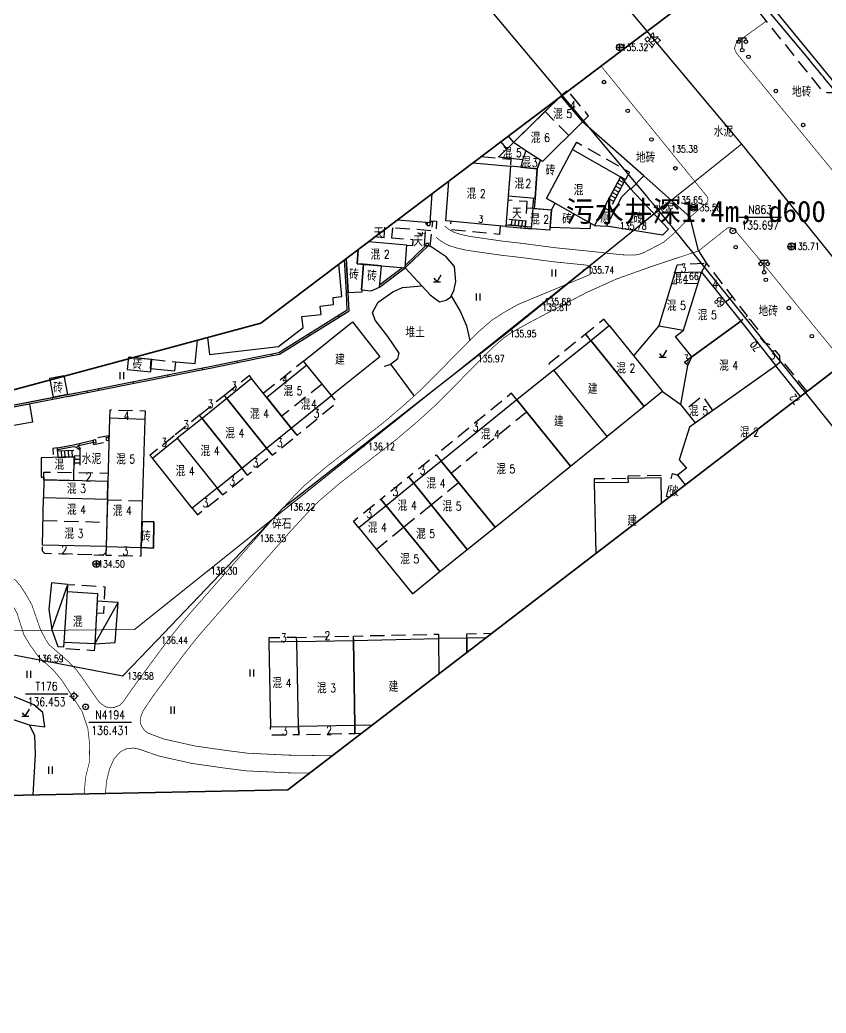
# Model space of a CAD drawing. Extents: x 529262 to 576451, y 2694391 to 2717535.
# Drawn here: x 566473.5 to 566587.6, y 2709770.7 to 2709911.2 of the extents above; entities that cross this region are included whole.
import ezdxf
from ezdxf.enums import TextEntityAlignment as Align
from ezdxf.xclip import XClip

# ---------------------------------------------------------------- set-up
doc = ezdxf.new("R2010")
doc.units = 0
doc.header["$XCLIPFRAME"] = 0
for name, pattern in [('ACAD_ISO12W100', [22, 12, -3, 0.5, -3, 0.5, -3]), ('X2', [10, 8, -2]), ('X5', [3, 2, -1])]:
    doc.linetypes.add(name, pattern=pattern)
for name, color, linetype in [('a红线图', 1, 'Continuous'), ('COMPONENT', 8, 'Continuous'), ('DLDW', 8, 'Continuous'), ('DLSS', 4, 'Continuous'), ('DMTZ', 8, 'Continuous'), ('GCD', 8, 'Continuous'), ('GXYZ', 8, 'Continuous'), ('JMD', 8, 'Continuous'), ('KZD', 8, 'Continuous'), ('PP-COM', 7, 'Continuous'), ('RD-中线', 40, 'Continuous'), ('RD-红线', 7, 'Continuous'), ('ZBTZ', 8, 'Continuous'), ('ZJ', 7, 'Continuous'), ('污水管径标注_W10-', 202, 'Continuous')]:
    doc.layers.add(name, color=color, linetype=linetype)
doc.layers.add('控制界线1', color=30, linetype='ACAD_ISO12W100', lineweight=35)
doc.layers.add('现状管道深度（物探资料）', color=2, linetype='Continuous', plot=False)
doc.styles.add('HZ', font='rs.shx', dxfattribs={"width": 0.8, "bigfont": 'hztxt.shx'})
doc.styles.add('romanc', font='romanc.shx', dxfattribs={"width": 0.8})
doc.styles.get("Standard").update_dxf_attribs({"font": '', "height": 2.5, "bigfont": 'smfs.shx'})
doc.styles.add('宋体', font='', dxfattribs={"width": 0.75})
doc.styles.add('等线体', font='simhei.ttf')
doc.styles.get('Standard').set_extended_font_data('FangSong_GB2312')
doc.styles.get('宋体').set_extended_font_data('SimSun')
doc.linetypes.add('10421', pattern='A,2,[150,AAA.SHX,S=0.5,R=0,X=0,Y=0.5],1e-11', length=2)
doc.linetypes.add('10422', pattern='A,0.75,[150,AAA.SHX,S=0.5,R=0,X=0,Y=0.5],1.5,[177,AAA.SHX,S=1,R=0,X=0,Y=0.4],0.75', length=3)
doc.linetypes.add('1161', pattern='A,0,[149,AAA.SHX,S=0.15,R=0,X=0,Y=0],-1.6', length=1.6)

# ---------------------------------------------------------------- blocks, each defined once
blk = doc.blocks.new('A$C19FD0107')
at = {"layer": 'RD-中线', "color": 8, "linetype": 'Continuous'}
blk.add_lwpolyline([(-4580.14, 15692.55), (-4507.04, 15604, 0.001888), (-4505.59, 15602.26), (-4424.29, 15505.27, -0.004939), (-4420.53, 15500.69), (-4323.86, 15380.63, 0.004034), (-4320.79, 15376.89), (-4296.85, 15348.11, -0.00385), (-4293.92, 15344.54), (-4230.19, 15265.5)], format="xyb", dxfattribs=at)
at = {"layer": 'RD-中线', "color": 8, "linetype": 'Continuous', "flags": 128}
for points in [[(-4490.73, 14139.44, 0), (-4490.29, 14139.42)], [(-3818.25, 14086.17, 0), (-3817.74, 14086.17)]]:
    blk.add_lwpolyline(points, format="xyb", dxfattribs=at)
at = {"layer": 'RD-红线', "color": 8}
for points in [[(-4329.44, 15363.64), (-4432.21, 15491.29, 0.004939), (-4435.79, 15495.64), (-4517.09, 15592.62, -0.001888), (-4518.61, 15594.45), (-4597.28, 15689.76)], [(-4306.88, 15383.46), (-4310.15, 15387.52), (-4408.85, 15510.1, 0.004939), (-4412.8, 15514.91), (-4494.1, 15611.9, -0.001888), (-4495.47, 15613.55), (-4536.3, 15663.01), (-4536.67, 15663.45)]]:
    blk.add_lwpolyline(points, format="xyb", dxfattribs=at)
blk = doc.blocks.new('GC200')
at = {"linetype": 'Continuous', "const_width": 0.2, "flags": 128}
blk.add_lwpolyline([(-0.1, 0, 1), (0.1, 0, 1)], format="xyb", close=True, dxfattribs=at)
blk = doc.blocks.new('gc170')
at = {"color": 8, "linetype": 'Continuous'}
blk.add_circle((0, 0), 0.5, dxfattribs=at)
blk = doc.blocks.new('gc097')
at = {"color": 8}
for p, q in [((-1, 2.9), (-1, 3.5)), ((-1, 3.5), (1, 3.5)), ((0, 0.5), (0, 3.5)), ((1, 3.5), (1, 2.9))]:
    blk.add_line(p, q, dxfattribs=at)
for centre in [(-1, 2.4), (1, 2.4), (0, 0)]:
    blk.add_circle(centre, 0.5, dxfattribs=at)
blk = doc.blocks.new('gc121')
at = {"color": 8}
for p, q in [((-0.5, -1), (-0.5, 1)), ((0.5, -1), (0.5, 1))]:
    blk.add_line(p, q, dxfattribs=at)
blk = doc.blocks.new('gc123')
at = {"color": 8}
for p, q in [((-1, 0), (1, 0)), ((0, 0), (-0.8, 1)), ((0, 0), (1.2, 2))]:
    blk.add_line(p, q, dxfattribs=at)
blk = doc.blocks.new('gc117')
at = {"color": 8}
blk.add_circle((0, 0), 0.8, dxfattribs=at)
blk.add_point((0, 0), dxfattribs=at)
blk = doc.blocks.new('gc116')
at = {"color": 8}
for p, q in [((-1.3, 0), (-0.8, 0)), ((0, 1.3), (0, 0.8)), ((1.3, 0), (0.8, 0)), ((0, -1.3), (0, -0.8))]:
    blk.add_line(p, q, dxfattribs=at)
blk.add_circle((0, 0), 0.8, dxfattribs=at)
blk.add_point((0, 0), dxfattribs=at)
blk = doc.blocks.new('gcbj0103')
for p, q in [((-1, 0), (1, 0)), ((-0.9, 0.43), (0.9, 0.43)), ((-0.88, -0.47), (0.88, -0.47))]:
    blk.add_line(p, q)
blk.add_circle((0, 0), 1)
blk = doc.blocks.new('gcbj0102')
for p, q in [((-1, 0), (1, 0)), ((0, -1), (0, 1))]:
    blk.add_line(p, q)
blk.add_circle((0, 0), 1)

msp = doc.modelspace()

# ---------------------------------------------------------------- linework, layer by layer
at = {"layer": 'a红线图', "color": 8, "linetype": 'Continuous', "lineweight": 0, "flags": 128}
msp.add_lwpolyline([(566575.605, 2709893.605), (566489.749, 2709824.969), (566216.214, 2709822.265)], dxfattribs=at)
msp.add_lwpolyline([(566575.605, 2709893.605), (566489.749, 2709824.969), (566216.214, 2709822.265)], dxfattribs=at)
at = {"layer": 'DLDW', "color": 252, "linetype": 'Continuous', "elevation": 134.162, "flags": 128}
msp.add_lwpolyline([(566557.472, 2709883.895), (566556.156, 2709884.597), (566554.815, 2709882.086), (566556.488, 2709882.027)], close=True, dxfattribs=at)
at = {"layer": 'DLSS', "linetype": 'Continuous', "const_width": 0.1, "flags": 128}
for points, elevation in [([(566584.462, 2709894.781), (566574.891, 2709906.471), (566574.585, 2709907.131), (566574.886, 2709907.968), (566579.019, 2709910.944)], 135.56), ([(566589.611, 2709889.284), (566589.03, 2709889.359), (566588.58, 2709889.752), (566574.891, 2709906.471), (566574.585, 2709907.131), (566574.886, 2709907.968), (566579.019, 2709910.944)], 135.56), ([(566561.148, 2709897.995), (566555.732, 2709904.664)], 135.556), ([(566566.13, 2709881.065), (566568.326, 2709883.283), (566570.738, 2709885.387), (566570.869, 2709885.742), (566570.779, 2709886.137), (566555.732, 2709904.664)], 135.556), ([(566590.124, 2709862.669), (566586.46, 2709867.135), (566579.346, 2709875.873), (566574.574, 2709881.563), (566574.189, 2709881.804), (566573.636, 2709881.766), (566569.514, 2709878.509)], 135.88), ([(566554.512, 2709875.997), (566554.201, 2709876.294), (566553.661, 2709876.504), (566549.029, 2709876.973), (566544.384, 2709877.586), (566541.441, 2709877.923), (566538.268, 2709878.383), (566536.762, 2709878.599), (566535.268, 2709878.938), (566534.152, 2709879.293), (566533.14, 2709879.861), (566532.393, 2709880.435)], 135.453), ([(566490.555, 2709811.833), (566490.574, 2709812.453), (566490.937, 2709813.437), (566492.415, 2709815.621), (566496.675, 2709821.383), (566498.516, 2709823.713), (566500.036, 2709825.494), (566511.654, 2709838.695), (566514.561, 2709841.855), (566515.803, 2709843.109), (566516.867, 2709844.032), (566518.847, 2709845.714), (566526.74, 2709851.813), (566529.726, 2709854.348), (566532.218, 2709856.597), (566540.444, 2709864.873), (566542.097, 2709866.307), (566543.57, 2709867.251), (566545.445, 2709868.303), (566553.655, 2709872.616), (566557.955, 2709874.554), (566563.158, 2709876.408), (566569.514, 2709878.509)], 137.998), ([(566486.868, 2709813.953), (566486.285, 2709813.9), (566485.637, 2709814.058), (566485.034, 2709814.466), (566484.582, 2709814.937), (566482.567, 2709817.846), (566481.605, 2709819.187), (566480.444, 2709820.392), (566477.664, 2709822.825), (566477.201, 2709823.552), (566476.45, 2709824.95), (566475.24, 2709828.424), (566474.829, 2709829.182), (566474.21, 2709830.239), (566473.586, 2709831.174), (566472.999, 2709831.87), (566472.369, 2709832.407), (566471.747, 2709832.824), (566471.273, 2709833.07), (566470.578, 2709833.275), (566469.914, 2709833.456)], 136.467), ([(566485.633, 2709801.782), (566485.803, 2709803.604), (566486.216, 2709805.256), (566486.87, 2709806.736), (566487.785, 2709807.705)], 137.998), ([(566487.785, 2709807.705), (566488.602, 2709808.098), (566489.586, 2709808.219), (566490.43, 2709808.048), (566493.22, 2709807.077), (566497.845, 2709806.046), (566502.542, 2709805.373), (566505.54, 2709804.99), (566511.487, 2709804.71), (566514.506, 2709804.666)], 136.467)]:
    msp.add_lwpolyline(points, dxfattribs=dict(at, elevation=elevation))
at = {"layer": 'DLSS', "linetype": 'X2', "const_width": 0.1, "flags": 128}
for points, elevation in [([(566560.949, 2709877.985), (566560.241, 2709877.914), (566558.651, 2709877.964), (566553.884, 2709878.492), (566549.26, 2709878.959), (566544.629, 2709879.571), (566541.699, 2709879.906), (566538.553, 2709880.363), (566537.125, 2709880.567), (566535.794, 2709880.869), (566534.953, 2709881.137), (566534.245, 2709881.535), (566533.613, 2709882.02)], 135.453), ([(566560.949, 2709877.985), (566561.814, 2709878.284), (566564.579, 2709879.729), (566566.13, 2709881.065)], 137.998), ([(566486.868, 2709813.953), (566487.633, 2709814.251), (566488.097, 2709814.694), (566489.981, 2709817.375), (566494.292, 2709823.205), (566496.197, 2709825.617), (566497.769, 2709827.459), (566509.424, 2709840.701), (566512.39, 2709843.927), (566513.752, 2709845.301), (566514.913, 2709846.308), (566516.958, 2709848.046), (566524.851, 2709854.144), (566527.749, 2709856.606), (566530.148, 2709858.77), (566538.395, 2709867.066), (566540.295, 2709868.715), (566542.026, 2709869.825), (566544.052, 2709870.961), (566553.925, 2709875.061), (566554.335, 2709875.315), (566554.512, 2709875.682), (566554.512, 2709875.997)], 137.998), ([(566483.368, 2709806.234), (566483.396, 2709808.809), (566483.146, 2709810.99), (566482.354, 2709813.367), (566479.446, 2709817.828), (566478.313, 2709819.191), (566476.136, 2709821.161), (566474.944, 2709822.829), (566474.093, 2709824.259), (566473.156, 2709827.232), (566472.738, 2709828.004), (566472.174, 2709828.966), (566471.665, 2709829.73), (566471.292, 2709830.171), (566470.918, 2709830.49), (566470.522, 2709830.756), (566470.372, 2709830.833), (566469.993, 2709830.945), (566469.557, 2709831.037)], 136.467), ([(566490.555, 2709811.833), (566490.73, 2709811.366), (566491.058, 2709810.831), (566491.618, 2709810.343), (566493.932, 2709809.479), (566498.295, 2709808.507), (566502.877, 2709807.85), (566505.757, 2709807.482), (566511.564, 2709807.209), (566517.706, 2709807.121)], 136.467), ([(566482.615, 2709801.721), (566482.837, 2709804.11), (566483.368, 2709806.234)], 137.998)]:
    msp.add_lwpolyline(points, dxfattribs=dict(at, elevation=elevation))
at = {"layer": 'DMTZ', "linetype": '10421', "flags": 128}
msp.add_lwpolyline([(566525.094, 2709862.224), (566525.623, 2709862.339), (566525.952, 2709862.491), (566527.004, 2709863.305), (566527.165, 2709864.064), (566525.554, 2709866.411), (566523.781, 2709868.732), (566523.407, 2709869.787), (566524.224, 2709871.251), (566526.267, 2709872.748), (566527.629, 2709873.326), (566530.375, 2709873.591)], dxfattribs=at)
at = {"layer": 'DMTZ', "linetype": '10422', "flags": 128}
for points in [[(566513.668, 2709862.924), (566520.596, 2709868.482), (566524.428, 2709863.552)], [(566490.82, 2709840.257), (566492.505, 2709840.205), (566492.422, 2709836.456), (566490.707, 2709836.562)]]:
    msp.add_lwpolyline(points, dxfattribs=at)
at = {"layer": 'DMTZ', "linetype": '10421'}
msp.add_lwpolyline([(566463.333, 2709814.142), (566472.6, 2709812.244), (566474.841, 2709811.51), (566475.59, 2709810.014), (566475.679, 2709807.294), (566475.35, 2709801.575)], dxfattribs=at)
at = {"layer": 'JMD', "linetype": 'Continuous'}
for p, q in [((566558.496, 2709888.975), (566556.644, 2709885.51)), ((566559.201, 2709888.598), (566558.496, 2709888.975)), ((566557.35, 2709885.133), (566559.201, 2709888.598)), ((566558.494, 2709887.275), (566557.789, 2709887.652)), ((566558.73, 2709887.716), (566558.024, 2709888.093)), ((566558.966, 2709888.157), (566558.26, 2709888.534)), ((566557.787, 2709885.952), (566557.082, 2709886.329)), ((566558.023, 2709886.393), (566557.317, 2709886.77)), ((566558.259, 2709886.834), (566557.553, 2709887.211)), ((566546.359, 2709885.396, 138.967), (566546.109, 2709885.416, 138.967)), ((566557.552, 2709885.511), (566556.846, 2709885.888)), ((566545.015, 2709881.975), (566542.663, 2709882.183)), ((566542.734, 2709882.98), (566545.086, 2709882.772)), ((566543.094, 2709882.948), (566543.023, 2709882.152)), ((566543.592, 2709882.904), (566543.521, 2709882.107)), ((566544.09, 2709882.86), (566544.019, 2709882.063)), ((566544.451, 2709881.774), (566544.474, 2709882.023)), ((566544.588, 2709882.816), (566544.517, 2709882.019)), ((566545.086, 2709882.772), (566545.015, 2709881.975)), ((566528.671, 2709876.737), (566528.498, 2709876.917)), ((566519.986, 2709872.648), (566519.736, 2709872.633)), ((566519.986, 2709872.648), (566519.736, 2709872.637)), ((566518.752, 2709869.2), (566518.62, 2709869.413)), ((566514.509, 2709866.556), (566514.377, 2709866.768)), ((566509.212, 2709863.702), (566509.163, 2709863.947)), ((566504.31, 2709862.715), (566504.261, 2709862.96)), ((566494.502, 2709860.765), (566494.454, 2709861.01)), ((566499.408, 2709861.732), (566499.361, 2709861.978)), ((566489.599, 2709859.787), (566489.55, 2709860.032)), ((566483.092, 2709858.49), (566483.044, 2709858.736)), ((566484.696, 2709858.809), (566484.647, 2709859.054)), ((566478.185, 2709857.53), (566478.137, 2709857.775)), ((566481.878, 2709851.278), (566481.933, 2709851.034)), ((566481.165, 2709850.267), (566478.863, 2709850.198)), ((566478.863, 2709850.198), (566478.89, 2709849.302)), ((566479.363, 2709850.213), (566479.4, 2709849.317)), ((566479.863, 2709850.228), (566479.909, 2709849.332)), ((566480.362, 2709850.243), (566480.419, 2709849.347)), ((566480.862, 2709850.258), (566480.928, 2709849.363)), ((566481.24, 2709849.516), (566481.207, 2709848.24)), ((566482.043, 2709849.495), (566481.24, 2709849.516)), ((566482.082, 2709850.546), (566481.859, 2709850.433)), ((566482.051, 2709848.218), (566482.043, 2709849.495)), ((566478.89, 2709849.302), (566481.237, 2709849.372)), ((566482.049, 2709848.495), (566481.214, 2709848.517)), ((566482.046, 2709848.995), (566481.227, 2709849.016)), ((566483.993, 2709835.53), (566485.415, 2709835.491)), ((566478.055, 2709824.932, 136.328), (566480.325, 2709831.346, 137.712)), ((566484.117, 2709822.935), (566487.45, 2709828.815))]:
    msp.add_line(p, q, dxfattribs=at)
at = {"layer": 'JMD', "linetype": 'Continuous', "flags": 128}
for points, elevation in [([(566585.401, 2709925.495), (566575.946, 2709917.917), (566589.335, 2709901.594), (566599.178, 2709909.592)], 135.968), ([(566585.401, 2709925.495), (566575.946, 2709917.917), (566589.335, 2709901.594), (566599.178, 2709909.592)], 135.968), ([(566542.59, 2709894.729), (566543.356, 2709893.842), (566549.824, 2709900.198)], 153.187), ([(566549.251, 2709899.635), (566550.042, 2709900.412), (566550.878, 2709899.41)], 135.59), ([(566549.251, 2709899.635), (566549.824, 2709900.198)], 153.187), ([(566537.606, 2709890.962), (566542.919, 2709890.477), (566542.284, 2709881.966), (566533.776, 2709882.742), (566534.197, 2709888.384)], 134.805), ([(566526.942, 2709882.899), (566531.552, 2709882.537), (566531.857, 2709886.615)], 136.509), ([(566546.158, 2709886.001), (566546.037, 2709884.545)], 138.967), ([(566546.407, 2709885.976), (566546.286, 2709884.525)], 138.967), ([(566521.405, 2709878.713), (566521.26, 2709876.694), (566528.04, 2709876.134), (566528.271, 2709879.346), (566522.836, 2709879.795)], 135.068), ([(566519.706, 2709877.429), (566519.986, 2709872.648), (566521.957, 2709872.713), (566521.978, 2709872.977), (566521.854, 2709872.987), (566522.154, 2709876.62), (566521.26, 2709876.694), (566521.405, 2709878.713)], 136.536), ([(566489.599, 2709863.43), (566492.072, 2709863.185), (566491.944, 2709861.887), (566495.475, 2709861.542), (566495.603, 2709862.836), (566498.317, 2709862.568), (566498.641, 2709865.867)], 149.911), ([(566583.935, 2709857.921), (566580.472, 2709862.284), (566568.236, 2709853.581), (566566.766, 2709848.967), (566567.833, 2709847.774), (566566.547, 2709846.818), (566567.637, 2709845.42)], 144.515), ([(566461.704, 2709855.912), (566461.557, 2709854.589), (566478.311, 2709857.809), (566478.311, 2709857.809), (566477.832, 2709860.258)], 136.706), ([(566486.136, 2709851.815), (566486.08, 2709852.147), (566485.7, 2709852.083), (566485.764, 2709851.703), (566486.134, 2709851.765)], 135.486), ([(566555.037, 2709835.755), (566554.815, 2709845.753), (566559.6, 2709845.823), (566559.592, 2709846.385), (566564.185, 2709846.478), (566564.259, 2709842.829)], 135.936), ([(566523.351, 2709811.451), (566520.889, 2709811.404), (566520.726, 2709823.435), (566532.736, 2709823.681), (566532.803, 2709818.701)], 137.17), ([(566536.763, 2709821.738), (566536.733, 2709823.763), (566532.736, 2709823.681), (566532.803, 2709818.701)], 136.661), ([(566539.467, 2709823.812), (566536.733, 2709823.763), (566536.763, 2709821.738)], 136.243)]:
    msp.add_lwpolyline(points, dxfattribs=dict(at, elevation=elevation))
at = {"layer": 'JMD', "linetype": 'X5', "elevation": 135.968, "flags": 128}
msp.add_lwpolyline([(566589.345, 2709901.605), (566589.118, 2709901.372, -0.3952538), (566587.042, 2709901.159), (566575.085, 2709916.057, -0.4843921), (566575.946, 2709917.917, -0.4538322)], format="xyb", dxfattribs=at)
msp.add_lwpolyline([(566589.345, 2709901.605), (566589.118, 2709901.372, -0.3952538), (566587.042, 2709901.159), (566575.085, 2709916.057, -0.4843921), (566575.946, 2709917.917, -0.4538322)], format="xyb", dxfattribs=at)
at = {"layer": 'JMD', "linetype": 'Continuous', "flags": 128}
for points, elevation in [([(566550.042, 2709900.412), (566553.095, 2709896.757), (566547.471, 2709891.149), (566547.162, 2709891.332), (566545.082, 2709892.678), (566544.63, 2709891.407), (566541.246, 2709891.768), (566550.042, 2709900.412)], 135.59), ([(566559.926, 2709887.258), (566561.772, 2709889.144), (566553.095, 2709896.757), (566547.471, 2709891.149), (566547.162, 2709891.332), (566546.696, 2709890.119), (566546.407, 2709885.976), (566546.286, 2709884.525), (566548.735, 2709884.322), (566549.256, 2709885.241), (566548.025, 2709885.94), (566551.706, 2709892.829), (566558.496, 2709888.975), (566559.841, 2709887.347)], 135.874), ([(566546.696, 2709890.119), (566547.162, 2709891.332), (566545.082, 2709892.678), (566544.63, 2709891.407), (566544.409, 2709890.336)], 137.185), ([(566558.496, 2709888.975), (566554.815, 2709882.086), (566548.025, 2709885.94), (566551.706, 2709892.829)], 136.124), ([(566546.407, 2709885.976), (566546.696, 2709890.119), (566542.919, 2709890.477), (566542.608, 2709886.318)], 138.967), ([(566565.296, 2709881.594), (566564.415, 2709880.721), (566556.488, 2709882.027), (566558.657, 2709886.142), (566559.841, 2709887.347)], 135.682), ([(566554.225, 2709882.421), (566554.149, 2709881.64), (566548.538, 2709881.843), (566548.735, 2709884.322), (566549.256, 2709885.241)], 135.204), ([(566548.735, 2709884.322), (566548.506, 2709881.43), (566545.897, 2709881.646), (566546.126, 2709884.538)], 134.846), ([(566531.552, 2709882.537), (566531.484, 2709882.052), (566531.165, 2709882.076), (566531.202, 2709882.565)], 134.971), ([(566531.307, 2709879.599), (566531.279, 2709879.225), (566530.96, 2709879.249), (566530.988, 2709879.623)], 134.912), ([(566521.854, 2709872.987), (566523.235, 2709872.877), (566524.418, 2709873.407), (566524.666, 2709876.413), (566522.154, 2709876.62)], 132.07), ([(566566.179, 2709875.42), (566563.905, 2709867.93), (566567.415, 2709867.293), (566569.964, 2709875.521)], 136.243), ([(566569.964, 2709875.521), (566575.485, 2709868.58), (566568.556, 2709863.522), (566566.262, 2709866.429), (566567.415, 2709867.293)], 136.087), ([(566524.428, 2709863.552), (566517.609, 2709858.059), (566513.668, 2709862.924), (566520.596, 2709868.482)], 136.257), ([(566554.284, 2709865.85), (566556.881, 2709867.954), (566564.409, 2709858.61), (566561.852, 2709856.533)], 135.875), ([(566575.485, 2709868.58), (566580.472, 2709862.284), (566569.098, 2709854.195), (566567.024, 2709856.788), (566567.987, 2709862.31), (566568.556, 2709863.522), (566568.556, 2709863.522)], 134.774), ([(566554.284, 2709865.85), (566561.852, 2709856.533), (566556.611, 2709852.276), (566549.057, 2709861.626)], 135.875), ([(566492.047, 2709861.432), (566492.219, 2709863.171), (566488.905, 2709863.498), (566488.733, 2709861.752)], 135.253), ([(566479.747, 2709860.887), (566480.274, 2709858.193), (566478.311, 2709857.809), (566477.782, 2709860.513)], 135.792), ([(566551.42, 2709848.064), (566556.611, 2709852.276), (566549.057, 2709861.626), (566543.825, 2709857.431)], 135.615), ([(566467.421, 2709852.448), (566467.409, 2709855.457), (566474.883, 2709856.89), (566475.305, 2709854.299), (566471.642, 2709853.646), (566471.627, 2709852.978)], 138.461), ([(566540.739, 2709839.43), (566551.42, 2709848.064), (566543.825, 2709857.431), (566533.127, 2709848.792)], 135.728), ([(566495.774, 2709852.017), (566501.422, 2709844.975), (566504.916, 2709847.797), (566499.299, 2709854.834)], 136.015), ([(566484.329, 2709851.42), (566484.265, 2709851.8), (566483.885, 2709851.736), (566483.949, 2709851.356)], 135.506), ([(566481.15, 2709846.038), (566481.237, 2709849.372), (566476.542, 2709849.231), (566476.54, 2709846.513), (566476.92, 2709846.507), (566476.914, 2709846.149)], 140.2), ([(566536.804, 2709836.296), (566540.739, 2709839.43), (566533.127, 2709848.792), (566529.241, 2709845.653)], 135.618), ([(566485.907, 2709843.403), (566485.975, 2709845.913), (566476.914, 2709846.149), (566476.871, 2709843.649)], 151.85), ([(566532.919, 2709833.176), (566536.804, 2709836.296), (566529.241, 2709845.653), (566525.34, 2709842.487)], 135.891), ([(566521.454, 2709839.342), (566529.046, 2709830.015), (566532.919, 2709833.176), (566525.34, 2709842.487)], 136.026), ([(566490.707, 2709836.562), (566492.422, 2709836.456), (566492.505, 2709840.205), (566490.82, 2709840.257)], 137.078), ([(566478.917, 2709822.595), (566479.768, 2709822.543), (566479.806, 2709823.156), (566480.249, 2709830.349), (566480.325, 2709831.346), (566478.001, 2709831.579), (566477.654, 2709827.844), (566478.055, 2709824.932)], 136.662), ([(566479.806, 2709823.156), (566480.249, 2709830.349), (566484.514, 2709830.08), (566484.117, 2709822.935)], 137.186), ([(566484.117, 2709822.935), (566487.001, 2709823.138), (566487.45, 2709828.815), (566484.453, 2709828.982)], 136.23), ([(566512.696, 2709823.27), (566508.758, 2709823.189), (566508.964, 2709811.198), (566512.943, 2709811.267)], 136.722), ([(566512.943, 2709811.267), (566512.696, 2709823.27), (566520.726, 2709823.435), (566520.889, 2709811.404)], 136.722)]:
    msp.add_lwpolyline(points, close=True, dxfattribs=dict(at, elevation=elevation))
at = {"layer": 'JMD', "linetype": 'X5', "flags": 128}
for points, elevation in [([(566552.694, 2709899.16), (566551.004, 2709901.205), (566550.042, 2709900.412)], 135.613), ([(566553.095, 2709896.757), (566553.964, 2709897.624), (566551.004, 2709901.205), (566550.042, 2709900.412)], 135.613), ([(566551.154, 2709894.822), (566547.813, 2709898.222)], 141.866), ([(566542.428, 2709892.93), (566541.582, 2709893.967)], 153.187), ([(566545.082, 2709892.678), (566543.338, 2709893.86)], 137.534), ([(566551.706, 2709892.829), (566552.298, 2709893.873), (566559.764, 2709889.651), (566559.201, 2709888.598), (566558.496, 2709888.975)], 135.074), ([(566538.786, 2709891.854), (566542.993, 2709891.473), (566542.919, 2709890.477)], 134.754), ([(566545.238, 2709884.612), (566545.269, 2709885.479), (566542.561, 2709885.681)], 136.482), ([(566545.897, 2709881.646), (566544.999, 2709881.72), (566545.238, 2709884.612), (566546.126, 2709884.538)], 136.482), ([(566525.055, 2709880.377), (566525.168, 2709881.864)], 135.521), ([(566526.153, 2709880.298), (566526.266, 2709881.78)], 135.515), ([(566531.569, 2709882.766), (566532.476, 2709882.698), (566532.368, 2709881.315), (566526.266, 2709881.78)], 136.756), ([(566530.759, 2709879.262), (566531.02, 2709882.579)], 135.068), ([(566531.279, 2709879.225), (566531.585, 2709879.2), (566531.933, 2709882.614), (566531.559, 2709882.642)], 134.824), ([(566541.459, 2709882.041), (566541.351, 2709880.853), (566534.432, 2709881.491), (566534.539, 2709882.672)], 136.476), ([(566525.055, 2709880.377), (566523.592, 2709880.482)], 135.379), ([(566528.271, 2709879.346), (566529.09, 2709879.278), (566529.157, 2709880.082), (566526.153, 2709880.298)], 135.379), ([(566566.179, 2709875.42), (566566.509, 2709876.56), (566570.323, 2709876.78), (566569.976, 2709875.556)], 136.243), ([(566569.976, 2709875.556), (566570.641, 2709876.747), (566576.419, 2709869.323), (566575.485, 2709868.58)], 136.082), ([(566569.467, 2709873.919), (566565.692, 2709873.819)], 151.049), ([(566574.335, 2709872.001), (566573.35, 2709871.264)], 147.942), ([(566556.881, 2709867.954), (566556.146, 2709868.851), (566553.555, 2709866.747), (566554.284, 2709865.85)], 135.803), ([(566581.076, 2709862.75), (566581.039, 2709863.678), (566579.733, 2709865.202), (566578.882, 2709865.494), (566578.311, 2709866.223), (566578.17, 2709867.119), (566576.906, 2709868.715), (566576.123, 2709869.074), (566575.485, 2709868.58)], 148.493), ([(566554.284, 2709865.85), (566553.555, 2709866.747), (566548.33, 2709862.525), (566549.057, 2709861.626)], 135.875), ([(566568.556, 2709863.522), (566567.577, 2709862.781), (566567.987, 2709862.31)], 135.324), ([(566492.072, 2709863.185), (566495.603, 2709862.836)], 149.911), ([(566514.131, 2709862.367), (566513.668, 2709862.924), (566507.98, 2709858.384), (566508.463, 2709857.78)], 135.865), ([(566584.869, 2709858.638), (566581.352, 2709862.994), (566580.472, 2709862.284)], 136.118), ([(566511.917, 2709853.453), (566512.736, 2709852.426), (566518.343, 2709857.103), (566517.609, 2709858.059)], 136.325), ([(566543.825, 2709857.431), (566543.078, 2709858.376), (566532.396, 2709849.691), (566533.127, 2709848.792)], 135.689), ([(566571.559, 2709855.945), (566570.109, 2709857.983), (566567.645, 2709856.012)], 153.639), ([(566491.265, 2709854.69), (566491.31, 2709855.864), (566486.249, 2709856.002), (566486.219, 2709854.87)], 135.787), ([(566545.21, 2709855.722), (566534.544, 2709847.049)], 135.689), ([(566486.139, 2709851.931), (566486.087, 2709852.374), (566483.821, 2709851.939), (566483.969, 2709851.145), (566486.128, 2709851.549)], 136.529), ([(566492.274, 2709849.189), (566491.897, 2709849.628), (566495.43, 2709852.448), (566495.774, 2709852.017)], 136.015), ([(566508.416, 2709850.625), (566509.22, 2709849.619), (566512.736, 2709852.426), (566511.917, 2709853.453)], 136.093), ([(566529.241, 2709845.653), (566528.493, 2709846.578), (566532.396, 2709849.691), (566533.127, 2709848.792)], 136.042), ([(566559.592, 2709846.385), (566559.587, 2709846.726), (566564.179, 2709846.797), (566564.185, 2709846.478)], 135.647), ([(566565.375, 2709843.685), (566564.974, 2709843.767), (566565.85, 2709847.037), (566566.547, 2709846.818), (566567.58, 2709845.492), (566567.522, 2709845.332)], 135.39), ([(566525.34, 2709842.487), (566524.587, 2709843.418), (566528.493, 2709846.578), (566529.241, 2709845.653)], 136.026), ([(566531.703, 2709842.606), (566535.588, 2709845.765)], 137.493), ([(566554.815, 2709845.753), (566554.802, 2709846.315), (566559.592, 2709846.385)], 135.936), ([(566490.909, 2709843.128), (566485.903, 2709843.264)], 151.85), ([(566521.454, 2709839.342), (566520.722, 2709840.291), (566524.587, 2709843.418), (566525.34, 2709842.487)], 136.026), ([(566527.806, 2709839.457), (566531.703, 2709842.606)], 137.493), ([(566476.815, 2709840.391), (566485.819, 2709840.146)], 136.731), ([(566523.929, 2709836.301), (566527.806, 2709839.457)], 137.493), ([(566485.725, 2709836.69), (566485.71, 2709835.846), (566485.337, 2709835.493), (566481.544, 2709835.597), (566481.233, 2709835.955), (566480.914, 2709835.614), (566477.059, 2709835.714), (566476.748, 2709836.072), (566476.756, 2709836.924)], 137.096), ([(566485.725, 2709836.69), (566485.704, 2709835.481), (566490.687, 2709835.396), (566490.707, 2709836.562)], 137.096), ([(566480.249, 2709830.349), (566480.325, 2709831.346), (566485.557, 2709831.022), (566485.362, 2709827.248), (566484.359, 2709827.304)], 137.241), ([(566520.726, 2709823.435), (566520.712, 2709824.051), (566532.723, 2709824.323), (566532.736, 2709823.681)], 136.722), ([(566536.733, 2709823.763), (566536.729, 2709824.377), (566540.287, 2709824.441)], 136.243), ([(566484.117, 2709822.935), (566484.061, 2709821.976), (566479.749, 2709822.242), (566479.806, 2709823.156)], 136.23), ([(566512.696, 2709823.27), (566512.683, 2709823.868), (566508.743, 2709823.779), (566508.758, 2709823.189)], 136.722), ([(566512.696, 2709823.27), (566512.683, 2709823.868), (566520.712, 2709824.051), (566520.726, 2709823.435)], 136.722), ([(566512.943, 2709811.267), (566512.967, 2709810.078), (566508.985, 2709810.009), (566508.964, 2709811.198)], 136.722), ([(566520.889, 2709811.404), (566520.904, 2709810.241), (566512.967, 2709810.078), (566512.943, 2709811.267)], 136.662), ([(566521.789, 2709810.253), (566520.904, 2709810.241), (566520.889, 2709811.404)], 136.661)]:
    msp.add_lwpolyline(points, dxfattribs=dict(at, elevation=elevation))
at = {"layer": 'JMD', "linetype": 'Continuous', "flags": 128}
for points in [[(566542.284, 2709881.966), (566545.897, 2709881.646)], [(566542.306, 2709882.215), (566545.919, 2709881.895)], [(566542.734, 2709882.98), (566545.086, 2709882.772)], [(566524.418, 2709873.407), (566528.04, 2709876.134), (566531.279, 2709879.225)], [(566528.066, 2709876.505), (566530.961, 2709879.268)], [(566500.086, 2709866.256), (566500.333, 2709863.858), (566510.1, 2709864.976), (566513.608, 2709867.664), (566513.427, 2709869.23), (566516.133, 2709869.542), (566516.014, 2709870.716), (566517.902, 2709870.934), (566517.832, 2709871.904), (566519.087, 2709872.048), (566518.632, 2709876.617)], [(566519.736, 2709872.633), (566519.466, 2709877.248)], [(566519.986, 2709872.648), (566519.706, 2709877.429)], [(566524.445, 2709873.741), (566527.665, 2709876.165)], [(566510.172, 2709864.147), (566519.842, 2709870.174), (566519.736, 2709872.637)], [(566510.266, 2709863.911), (566520.098, 2709870.039), (566519.986, 2709872.648)], [(566480.274, 2709858.193), (566483.277, 2709858.781), (566498.164, 2709861.75), (566500.415, 2709862.178), (566507.053, 2709863.528), (566510.172, 2709864.147)], [(566480.322, 2709857.948), (566483.326, 2709858.536), (566498.212, 2709861.505), (566500.464, 2709861.933), (566507.103, 2709863.283), (566510.266, 2709863.911)], [(566458.491, 2709854.07), (566461.554, 2709854.589), (566476.463, 2709857.447), (566483.278, 2709858.781)], [(566458.532, 2709853.824), (566461.598, 2709854.343), (566476.511, 2709857.202), (566483.326, 2709858.536)], [(566478.849, 2709850.681), (566481.132, 2709851.108), (566483.885, 2709851.736)], [(566481.648, 2709850.969), (566483.926, 2709851.489)], [(566481.648, 2709850.969), (566481.796, 2709850.891), (566481.984, 2709850.738), (566482.082, 2709850.546)], [(566478.856, 2709850.428), (566481.129, 2709850.853)], [(566481.129, 2709850.853), (566481.463, 2709850.784), (566481.657, 2709850.681), (566481.785, 2709850.577), (566481.859, 2709850.433)]]:
    msp.add_lwpolyline(points, dxfattribs=at)
for points in [[(566511.917, 2709853.453), (566517.609, 2709858.059), (566514.131, 2709862.367), (566508.463, 2709857.78)], [(566508.416, 2709850.625), (566511.917, 2709853.453), (566506.3, 2709860.49), (566502.799, 2709857.662)], [(566504.916, 2709847.797), (566508.416, 2709850.625), (566502.799, 2709857.662), (566499.299, 2709854.834)], [(566486.219, 2709854.87), (566485.725, 2709836.69), (566490.707, 2709836.562), (566491.265, 2709854.69)], [(566481.132, 2709851.108), (566481.132, 2709851.108)], [(566501.422, 2709844.975), (566497.922, 2709842.147), (566492.274, 2709849.189), (566495.774, 2709852.017)], [(566485.907, 2709843.403), (566485.725, 2709836.69), (566476.756, 2709836.924), (566476.871, 2709843.649)]]:
    msp.add_lwpolyline(points, close=True, dxfattribs=at)
at = {"layer": 'JMD', "linetype": 'X5', "flags": 128}
for points in [[(566506.3, 2709860.49), (566505.99, 2709860.878), (566502.473, 2709858.07), (566502.799, 2709857.662)], [(566516.281, 2709859.68), (566510.579, 2709855.129)], [(566502.799, 2709857.662), (566502.473, 2709858.07), (566498.956, 2709855.263), (566499.299, 2709854.834)], [(566499.299, 2709854.834), (566498.956, 2709855.263), (566495.43, 2709852.448), (566495.774, 2709852.017)], [(566478.863, 2709850.198), (566478.849, 2709850.681), (566478.205, 2709850.574), (566478.243, 2709849.282)], [(566482.043, 2709849.495), (566482.082, 2709850.546)], [(566504.916, 2709847.797), (566505.703, 2709846.811), (566509.22, 2709849.619), (566508.416, 2709850.625)], [(566476.914, 2709846.149), (566476.933, 2709847.229), (566486.007, 2709847.099)], [(566501.422, 2709844.975), (566502.193, 2709844.01), (566505.703, 2709846.811), (566504.916, 2709847.797)], [(566497.922, 2709842.147), (566498.673, 2709841.2), (566502.193, 2709844.01), (566501.422, 2709844.975)]]:
    msp.add_lwpolyline(points, dxfattribs=at)
at = {"layer": 'KZD', "linetype": 'Continuous'}
for p, q in [((566581.24, 2709883.255, 135.697), (566575.24, 2709883.255, 135.697)), ((566480.311, 2709815.849, 136.453), (566474.311, 2709815.849, 136.453)), ((566489.307, 2709811.804, 136.431), (566483.307, 2709811.804, 136.431))]:
    msp.add_line(p, q, dxfattribs=at)
at = {"layer": 'ZBTZ', "linetype": '1161', "flags": 128}
for points, elevation in [([(566568.326, 2709883.283), (566561.772, 2709889.144)], 135.556), ([(566569.514, 2709878.509), (566568.326, 2709883.283)], 135.603), ([(566528.04, 2709876.134), (566531.567, 2709872.293), (566532.162, 2709871.811), (566532.89, 2709871.31), (566533.805, 2709871.547), (566534.449, 2709871.988), (566534.89, 2709872.869), (566535.195, 2709874.191), (566534.992, 2709876.326), (566533.839, 2709877.682), (566531.585, 2709879.2), (566531.279, 2709879.225)], 135.068)]:
    msp.add_lwpolyline(points, dxfattribs=dict(at, elevation=elevation))
for points in [[(566569.514, 2709878.509), (566570.641, 2709876.747)], [(566534.524, 2709872.137), (566535.866, 2709869.875), (566536.698, 2709867.935), (566537.161, 2709865.825)], [(566563.905, 2709867.93), (566560.33, 2709863.695)], [(566525.952, 2709862.491), (566529.279, 2709857.986)], [(566564.409, 2709858.61), (566567.024, 2709856.788)], [(566474.841, 2709811.51), (566477.047, 2709811.208), (566476.805, 2709813.217), (566475.498, 2709814.323), (566469.407, 2709816.799), (566468.309, 2709818.262), (566468.446, 2709825.258), (566468.774, 2709831.061)]]:
    msp.add_lwpolyline(points, dxfattribs=at)
at = {"layer": '控制界线1', "color": 252, "linetype": 'Continuous', "flags": 128}
msp.add_lwpolyline([(566191.491, 2709841.122), (566193.113, 2709795.895), (566511.423, 2709802.301), (566619.987, 2709885.574), (566584.563, 2709926.461), (566507.61, 2709868.284), (566433.085, 2709848.198), (566227.093, 2709850.594)], close=True, dxfattribs=at)
msp.add_lwpolyline([(566191.491, 2709841.122), (566193.113, 2709795.895), (566511.423, 2709802.301), (566619.987, 2709885.574), (566584.563, 2709926.461), (566507.61, 2709868.284), (566433.085, 2709848.198), (566227.093, 2709850.594)], close=True, dxfattribs=at)
msp.add_lwpolyline([(566191.491, 2709841.122), (566193.113, 2709795.895), (566511.423, 2709802.301), (566619.987, 2709885.574), (566584.563, 2709926.461), (566507.61, 2709868.284), (566433.085, 2709848.198), (566227.093, 2709850.594)], close=True, dxfattribs=at)
at = {"layer": '污水管径标注_W10-'}
msp.add_lwpolyline([(566216.178, 2709822.243), (566235.903, 2709818.94), (566255.814, 2709820.829), (566276.72, 2709822.813), (566295.718, 2709823.043), (566317.717, 2709823.31), (566335.716, 2709823.48), (566355.715, 2709823.668), (566375.714, 2709823.856), (566385.297, 2709823.946), (566395.713, 2709824.047), (566415.712, 2709824.242), (566435.711, 2709824.437), (566455.71, 2709824.632), (566475.352, 2709820.862), (566488.119, 2709818.411), (566492.949, 2709823.478), (566506.75, 2709837.953), (566510.89, 2709842.296), (566521.917, 2709850.921), (566537.671, 2709863.242), (566542.221, 2709866.801), (566553.281, 2709875.746), (566565.712, 2709885.8)], dxfattribs=at)

# ---------------------------------------------------------------- block references
at = {"layer": 'COMPONENT', "linetype": 'Continuous', "xscale": 0.5, "yscale": 0.5}
for name, p in [('gcbj0102', (566558.413, 2709907.3)), ('gcbj0103', (566568.805, 2709884.634)), ('gcbj0102', (566582.643, 2709879.139)), ('gcbj0102', (566484.36, 2709834.246))]:
    msp.add_blockref(name, p, dxfattribs=at)
at = {"layer": 'DLDW', "color": 252, "linetype": 'Continuous', "xscale": 0.5, "yscale": 0.5, "zscale": 0.5}
for p in [(566575.703, 2709906.903, 135.545), (566575.703, 2709906.903, 135.545), (566578.809, 2709875.471, 135.726)]:
    msp.add_blockref('gc097', p, dxfattribs=at)
at = {"layer": 'GCD', "linetype": 'Continuous'}
ref = msp.add_blockref('GC200', (566558.409, 2709907.306, 135.32), dxfattribs=dict(at, xscale=0.1999999999534339, yscale=0.1999999999534339, zscale=0.1999999999534339))
ref.add_attrib('height', '135.32', dxfattribs={"linetype": 'Continuous', "height": 1, "style": 'HZ', "width": 0.8}).set_placement((566558.649, 2709907.306, 135.32), align=Align.MIDDLE_LEFT)
ref = msp.add_blockref('GC200', (566565.427, 2709892.921, 135.382), dxfattribs=dict(at, xscale=0.1999999999534339, yscale=0.1999999999534339, zscale=0.1999999999534339))
ref.add_attrib('height', '135.38', dxfattribs={"linetype": 'Continuous', "height": 1, "style": 'HZ', "width": 0.8}).set_placement((566565.667, 2709892.921, 135.382), align=Align.MIDDLE_LEFT)
ref = msp.add_blockref('GC200', (566565.755, 2709885.727, 135.652), dxfattribs=dict(at, xscale=0.5, yscale=0.5, zscale=0.5))
ref.add_attrib('height', '135.65', dxfattribs={"linetype": 'Continuous', "height": 1, "style": 'HZ', "width": 0.8}).set_placement((566566.355, 2709885.727, 135.652), align=Align.MIDDLE_LEFT)
ref = msp.add_blockref('GC200', (566568.767, 2709884.642, 135.58), dxfattribs=dict(at, xscale=0.1999999999534339, yscale=0.1999999999534339, zscale=0.1999999999534339))
ref.add_attrib('height', '135.58', dxfattribs={"linetype": 'Continuous', "height": 1, "style": 'HZ', "width": 0.8}).set_placement((566569.007, 2709884.642, 135.58), align=Align.MIDDLE_LEFT)
ref = msp.add_blockref('GC200', (566558.17, 2709882.055, 135.784), dxfattribs=dict(at, xscale=0.1999999999534339, yscale=0.1999999999534339, zscale=0.1999999999534339))
ref.add_attrib('height', '135.78', dxfattribs={"linetype": 'Continuous', "height": 1, "style": 'HZ', "width": 0.8}).set_placement((566558.41, 2709882.055, 135.784), align=Align.MIDDLE_LEFT)
ref = msp.add_blockref('GC200', (566582.641, 2709879.151, 135.707), dxfattribs=dict(at, xscale=0.1999999999534339, yscale=0.1999999999534339, zscale=0.1999999999534339))
ref.add_attrib('height', '135.71', dxfattribs={"linetype": 'Continuous', "height": 1, "style": 'HZ', "width": 0.8}).set_placement((566582.881, 2709879.151, 135.707), align=Align.MIDDLE_LEFT)
ref = msp.add_blockref('GC200', (566553.212, 2709875.796, 135.74), dxfattribs=dict(at, xscale=0.5, yscale=0.5, zscale=0.5))
ref.add_attrib('height', '135.74', dxfattribs={"linetype": 'Continuous', "height": 1, "style": 'HZ', "width": 0.8}).set_placement((566553.812, 2709875.796, 135.74), align=Align.MIDDLE_LEFT)
ref = msp.add_blockref('GC200', (566546.792, 2709870.541, 135.808), dxfattribs=dict(at, xscale=0.5, yscale=0.5, zscale=0.5))
ref.add_attrib('height', '135.81', dxfattribs={"linetype": 'Continuous', "height": 1, "style": 'HZ', "width": 0.8}).set_placement((566547.392, 2709870.541, 135.808), align=Align.MIDDLE_LEFT)
ref = msp.add_blockref('GC200', (566547.485, 2709871.337, 135.679), dxfattribs=dict(at, xscale=0.1999999999534339, yscale=0.1999999999534339, zscale=0.1999999999534339))
ref.add_attrib('height', '135.68', dxfattribs={"linetype": 'Continuous', "height": 1, "style": 'HZ', "width": 0.8}).set_placement((566547.725, 2709871.337, 135.679), align=Align.MIDDLE_LEFT)
ref = msp.add_blockref('GC200', (566542.219, 2709866.803, 135.95), dxfattribs=dict(at, xscale=0.5, yscale=0.5, zscale=0.5))
ref.add_attrib('height', '135.95', dxfattribs={"linetype": 'Continuous', "height": 1, "style": 'HZ', "width": 0.8}).set_placement((566542.819, 2709866.803, 135.95), align=Align.MIDDLE_LEFT)
ref = msp.add_blockref('GC200', (566537.721, 2709863.265, 135.97), dxfattribs=dict(at, xscale=0.5, yscale=0.5, zscale=0.5))
ref.add_attrib('height', '135.97', dxfattribs={"linetype": 'Continuous', "height": 1, "style": 'HZ', "width": 0.8}).set_placement((566538.321, 2709863.265, 135.97), align=Align.MIDDLE_LEFT)
ref = msp.add_blockref('GC200', (566522.2, 2709850.852, 136.12), dxfattribs=dict(at, xscale=0.5, yscale=0.5, zscale=0.5))
ref.add_attrib('height', '136.12', dxfattribs={"linetype": 'Continuous', "height": 1, "style": 'HZ', "width": 0.8}).set_placement((566522.8, 2709850.852, 136.12), align=Align.MIDDLE_LEFT)
ref = msp.add_blockref('GC200', (566510.959, 2709842.3, 136.22), dxfattribs=dict(at, xscale=0.5, yscale=0.5, zscale=0.5))
ref.add_attrib('height', '136.22', dxfattribs={"linetype": 'Continuous', "height": 1, "style": 'HZ', "width": 0.8}).set_placement((566511.559, 2709842.3, 136.22), align=Align.MIDDLE_LEFT)
ref = msp.add_blockref('GC200', (566506.814, 2709837.885, 136.35), dxfattribs=dict(at, xscale=0.5, yscale=0.5, zscale=0.5))
ref.add_attrib('height', '136.35', dxfattribs={"linetype": 'Continuous', "height": 1, "style": 'HZ', "width": 0.8}).set_placement((566507.414, 2709837.885, 136.35), align=Align.MIDDLE_LEFT)
ref = msp.add_blockref('GC200', (566484.365, 2709834.253, 134.5), dxfattribs=dict(at, xscale=0.1999999999534339, yscale=0.1999999999534339, zscale=0.1999999999534339))
ref.add_attrib('height', '134.50', dxfattribs={"linetype": 'Continuous', "height": 1, "style": 'HZ', "width": 0.8}).set_placement((566484.605, 2709834.253, 134.5), align=Align.MIDDLE_LEFT)
ref = msp.add_blockref('GC200', (566500.282, 2709833.275, 136.298), dxfattribs=dict(at, xscale=0.1999999999534339, yscale=0.1999999999534339, zscale=0.1999999999534339))
ref.add_attrib('height', '136.30', dxfattribs={"linetype": 'Continuous', "height": 1, "style": 'HZ', "width": 0.8}).set_placement((566500.522, 2709833.275, 136.298), align=Align.MIDDLE_LEFT)
ref = msp.add_blockref('GC200', (566492.928, 2709823.456, 136.438), dxfattribs=dict(at, xscale=0.5, yscale=0.5, zscale=0.5))
ref.add_attrib('height', '136.44', dxfattribs={"linetype": 'Continuous', "height": 1, "style": 'HZ', "width": 0.8}).set_placement((566493.528, 2709823.456, 136.438), align=Align.MIDDLE_LEFT)
ref = msp.add_blockref('GC200', (566475.353, 2709820.866, 136.592), dxfattribs=dict(at, xscale=0.5, yscale=0.5, zscale=0.5))
ref.add_attrib('height', '136.59', dxfattribs={"linetype": 'Continuous', "height": 1, "style": 'HZ', "width": 0.8}).set_placement((566475.953, 2709820.866, 136.592), align=Align.MIDDLE_LEFT)
ref = msp.add_blockref('GC200', (566488.114, 2709818.419, 136.581), dxfattribs=dict(at, xscale=0.5, yscale=0.5, zscale=0.5))
ref.add_attrib('height', '136.58', dxfattribs={"linetype": 'Continuous', "height": 1, "style": 'HZ', "width": 0.8}).set_placement((566488.714, 2709818.419, 136.581), align=Align.MIDDLE_LEFT)
at = {"layer": 'KZD', "linetype": 'Continuous', "xscale": 0.5, "yscale": 0.5, "zscale": 0.5}
for name, p in [('gc117', (566574.387, 2709881.329, 135.697)), ('gc116', (566481.188, 2709815.535, 136.453)), ('gc117', (566482.836, 2709814.041, 136.431))]:
    msp.add_blockref(name, p, dxfattribs=at)
at = {"layer": 'PP-COM'}
ref = msp.add_blockref('A$C19FD0107', (570997.993, 2694390.603), dxfattribs=at)
XClip(ref).set_block_clipping_path([(-9366.4383134884, 14428.6043910822), (-3328.4480743363, 17452.7484863754)])
at = {"layer": 'ZBTZ', "linetype": 'Continuous'}
for p, xscale, yscale, zscale, rotation in [((566576.578, 2709905.952), 0.4999999999554735, 0.4999999999554735, 0.4999999999554735, 308.7437204910503), ((566576.578, 2709905.952), 0.4999999999554735, 0.4999999999554735, 0.4999999999554735, 308.7437204910503), ((566556.145, 2709902.389), 0.4999999999263121, 0.4999999999263121, 0.4999999999263121, 129.6164864385364), ((566556.145, 2709902.389), 0.4999999999263121, 0.4999999999263121, 0.4999999999263121, 129.6164864385364), ((566580.446, 2709901.131), 0.4999999999554735, 0.4999999999554735, 0.4999999999554735, 308.7437204910503), ((566580.446, 2709901.131), 0.4999999999554735, 0.4999999999554735, 0.4999999999554735, 308.7437204910503), ((566559.51, 2709898.324), 0.4999999999263121, 0.4999999999263121, 0.4999999999263121, 129.6164864385364), ((566559.51, 2709898.324), 0.4999999999263121, 0.4999999999263121, 0.4999999999263121, 129.6164864385364), ((566584.315, 2709896.311), 0.4999999999554735, 0.4999999999554735, 0.4999999999554735, 308.7437204910503), ((566584.315, 2709896.311), 0.4999999999554735, 0.4999999999554735, 0.4999999999554735, 308.7437204910503), ((566562.874, 2709894.26), 0.4999999999263121, 0.4999999999263121, 0.4999999999263121, 129.6164864385364), ((566566.239, 2709890.195, 135.422), 0.4999999999263121, 0.4999999999263121, 0.4999999999263121, 129.6164864385364), ((566574.778, 2709879.048), 0.4999999999756665, 0.4999999999756665, 0.4999999999756665, 309.2083457682211), ((566579.037, 2709874.42), 0.4999999999756665, 0.4999999999756665, 0.4999999999756665, 309.2083457682211), ((566582.289, 2709870.434), 0.4999999999756665, 0.4999999999756665, 0.4999999999756665, 309.2083457682211), ((566585.542, 2709866.447), 0.4999999999756665, 0.4999999999756665, 0.4999999999756665, 309.2083457682211)]:
    msp.add_blockref('gc170', p, dxfattribs=dict(at, xscale=xscale, yscale=yscale, zscale=zscale, rotation=rotation))
at = {"layer": 'ZBTZ', "linetype": 'Continuous', "xscale": 0.5, "yscale": 0.5, "zscale": 0.5}
for name, p in [('gc123', (566532.541, 2709874.145)), ('gc121', (566549.082, 2709875.395)), ('gc121', (566538.391, 2709871.995)), ('gc123', (566564.442, 2709863.491)), ('gc121', (566487.992, 2709860.876)), ('gc121', (566474.823, 2709818.633)), ('gc121', (566506.366, 2709818.832)), ('gc123', (566474.291, 2709812.715)), ('gc121', (566495.162, 2709813.574)), ('gc121', (566477.901, 2709805.089))]:
    msp.add_blockref(name, p, dxfattribs=at)

# ---------------------------------------------------------------- texts
at = {"layer": 'DLDW', "color": 252, "linetype": 'Continuous', "style": 'HZ', "width": 0.8}
msp.add_text('厕', height=1.5, dxfattribs=at).set_placement((566556.307, 2709883.269), align=Align.MIDDLE)
at = {"layer": 'GXYZ', "linetype": 'Continuous', "style": '宋体'}
for s, p in [('污', (566558.414, 2709907.293)), ('雨水', (566568.807, 2709884.594)), ('污', (566582.643, 2709879.133)), ('污', (566484.36, 2709834.24))]:
    msp.add_text(s, height=0.5, dxfattribs=at).set_placement(p, align=Align.MIDDLE)
at = {"layer": 'JMD', "linetype": 'Continuous', "style": 'HZ', "width": 0.8}
for s, p in [('混', (566550.327, 2709897.913)), ('混', (566547.173, 2709894.524)), ('混', (566543.19, 2709892.39)), ('混', (566545.823, 2709891.104)), ('砖', (566549.258, 2709889.921)), ('混', (566544.885, 2709888.052)), ('混', (566538.097, 2709886.61)), ('混', (566553.245, 2709887.13)), ('混', (566547.066, 2709882.984)), ('砖', (566551.608, 2709883.03)), ('砖', (566561.676, 2709883.187)), ('混', (566524.515, 2709878.02)), ('砖', (566521.485, 2709875.186)), ('砖', (566524.035, 2709874.954)), ('混', (566567.237, 2709874.628)), ('混', (566566.417, 2709870.786)), ('混', (566570.792, 2709869.451)), ('砖', (566490.866, 2709862.474)), ('混', (566559.259, 2709861.925)), ('混', (566573.801, 2709862.314)), ('砖', (566479.631, 2709859.165)), ('混', (566512.175, 2709858.729)), ('混', (566514.637, 2709856.79)), ('混', (566569.544, 2709855.894)), ('混', (566507.444, 2709855.491)), ('混', (566576.745, 2709852.884)), ('混', (566503.957, 2709852.744)), ('混', (566540.1, 2709852.585)), ('混', (566500.47, 2709850.242)), ('混', (566488.516, 2709849.069, -152.69)), ('混', (566479.811, 2709848.319)), ('混', (566496.934, 2709847.396)), ('混', (566542.283, 2709847.669)), ('混', (566481.554, 2709844.906)), ('混', (566532.419, 2709845.652)), ('混', (566481.559, 2709841.932)), ('混', (566488.054, 2709841.779)), ('混', (566528.339, 2709842.504)), ('混', (566534.694, 2709842.412)), ('混', (566524.116, 2709839.392)), ('混', (566481.202, 2709838.544)), ('砖', (566492.067, 2709838.152)), ('混', (566530.938, 2709838.52)), ('混', (566528.693, 2709834.949)), ('混', (566482.403, 2709826.08)), ('混', (566510.613, 2709817.42)), ('混', (566516.922, 2709816.695))]:
    msp.add_text(s, height=1.5, dxfattribs=at).set_placement(p, align=Align.MIDDLE_RIGHT)
for s, p in [('4', (566551.341, 2709899.091)), ('4', (566551.341, 2709899.091)), ('5', (566550.827, 2709897.913)), ('6', (566547.673, 2709894.524)), ('5', (566543.69, 2709892.39)), ('3', (566545.96, 2709890.994)), ('2', (566545.031, 2709888.041)), ('2', (566538.597, 2709886.61)), ('2', (566547.566, 2709882.984)), ('2', (566525.015, 2709878.02)), ('3', (566566.985, 2709876.077)), ('4', (566567.244, 2709874.521)), ('4', (566571.49, 2709873.806)), ('5', (566566.917, 2709870.786)), ('5', (566571.292, 2709869.451)), ('3', (566567.371, 2709863.202)), ('3', (566579.562, 2709863.793)), ('2', (566559.759, 2709861.925)), ('4', (566574.301, 2709862.314)), ('4', (566510.635, 2709860.346)), ('3', (566503.438, 2709859.418)), ('5', (566512.675, 2709858.729)), ('3', (566500.078, 2709856.865)), ('4', (566514.718, 2709856.873)), ('4', (566488.227, 2709855.224, -152.69)), ('4', (566507.944, 2709855.491)), ('3', (566515.092, 2709855.527)), ('5', (566570.044, 2709855.894)), ('3', (566496.623, 2709853.935)), ('3', (566537.582, 2709853.596)), ('4', (566504.457, 2709852.744)), ('4', (566540.6, 2709852.585)), ('2', (566577.245, 2709852.884)), ('3', (566493.53, 2709851.448)), ('3', (566509.901, 2709851.391)), ('5', (566489.016, 2709849.069, -152.69)), ('4', (566500.97, 2709850.242)), ('3', (566506.455, 2709848.554)), ('3', (566530.07, 2709847.515)), ('5', (566542.783, 2709847.669)), ('2', (566482.852, 2709846.575)), ('4', (566497.434, 2709847.396)), ('3', (566482.054, 2709844.906)), ('3', (566503.148, 2709845.949)), ('4', (566532.919, 2709845.652)), ('3', (566526.234, 2709844.468)), ('4', (566482.059, 2709841.932)), ('3', (566499.376, 2709842.879)), ('4', (566528.839, 2709842.504)), ('5', (566535.194, 2709842.412)), ('4', (566488.554, 2709841.779)), ('3', (566522.535, 2709841.375)), ('4', (566524.616, 2709839.392)), ('3', (566481.702, 2709838.544)), ('5', (566531.438, 2709838.52)), ('2', (566479.41, 2709836.253)), ('3', (566488.047, 2709836.076)), ('5', (566529.193, 2709834.949)), ('3', (566510.444, 2709823.799)), ('2', (566516.623, 2709824.102)), ('4', (566511.113, 2709817.42)), ('3', (566517.422, 2709816.695)), ('3', (566510.597, 2709810.621)), ('2', (566516.861, 2709810.7))]:
    msp.add_text(s, height=1.2, dxfattribs=at).set_placement(p, align=Align.MIDDLE_LEFT)
for s, rotation, p in [('3', 354.67536, (566538.386, 2709883.045)), ('4', 82.1006, (566530.241, 2709880.568))]:
    msp.add_text(s, height=1, rotation=rotation, dxfattribs=at).set_placement(p, align=Align.MIDDLE_LEFT)
for s, p in [('建', (566518.798, 2709863.238)), ('建', (566554.555, 2709859.085)), ('建', (566549.755, 2709854.51)), ('破', (566566.038, 2709844.639)), ('建', (566560.131, 2709840.455)), ('建', (566526.373, 2709816.991))]:
    msp.add_text(s, height=1.5, dxfattribs=at).set_placement(p, align=Align.MIDDLE)
at = {"layer": 'KZD', "linetype": 'Continuous', "style": 'romanc', "width": 0.8}
for s, p in [('N863', (566578.24, 2709884.355)), ('135.697', (566578.24, 2709882.155)), ('T176', (566477.311, 2709816.949)), ('136.453', (566477.311, 2709814.749)), ('N4194', (566486.307, 2709812.904)), ('136.431', (566486.307, 2709810.704))]:
    msp.add_text(s, height=1.2, dxfattribs=at).set_placement(p, align=Align.MIDDLE)
at = {"layer": 'ZJ', "color": 8, "linetype": 'Continuous', "style": '等线体'}
msp.add_text('路', height=1.5, rotation=42.99658, dxfattribs=at).set_placement((566563.027, 2709908.374), align=Align.MIDDLE)
msp.add_text('路', height=1.5, rotation=42.99658, dxfattribs=at).set_placement((566563.027, 2709908.374), align=Align.MIDDLE)
at = {"layer": 'ZJ', "color": 8, "linetype": 'Continuous', "style": 'HZ', "width": 0.8}
for s, p in [('地砖', (566584.122, 2709901.105)), ('地砖', (566584.122, 2709901.105)), ('水泥', (566573.042, 2709895.489)), ('水泥', (566573.042, 2709895.489)), ('地砖', (566562.046, 2709891.797)), ('天', (566543.832, 2709883.847)), ('水泥', (566564.655, 2709884.6)), ('天', (566524.283, 2709881.075)), ('天', (566529.861, 2709879.933)), ('地砖', (566579.378, 2709870.093)), ('堆土', (566529.429, 2709867.09)), ('水泥', (566483.658, 2709849.202)), ('碎石', (566510.583, 2709839.996))]:
    msp.add_text(s, height=1.5, dxfattribs=at).set_placement(p, align=Align.MIDDLE)
for s, rotation, p in [('66', 359.12026, (566568.859, 2709874.921)), ('68', 128.50002, (566572.492, 2709871.241)), ('70', 128.50002, (566577.534, 2709864.996)), ('72', 128.50002, (566583.118, 2709857.53))]:
    msp.add_text(s, height=1, rotation=rotation, dxfattribs=at).set_placement(p, align=Align.MIDDLE)
at = {"layer": '现状管道深度（物探资料）'}
msp.add_text('污水井深1.4m，d600', height=3, dxfattribs=at).set_placement((566569.13, 2709884.105), align=Align.MIDDLE_CENTER)

doc.saveas('drawing.dxf')
